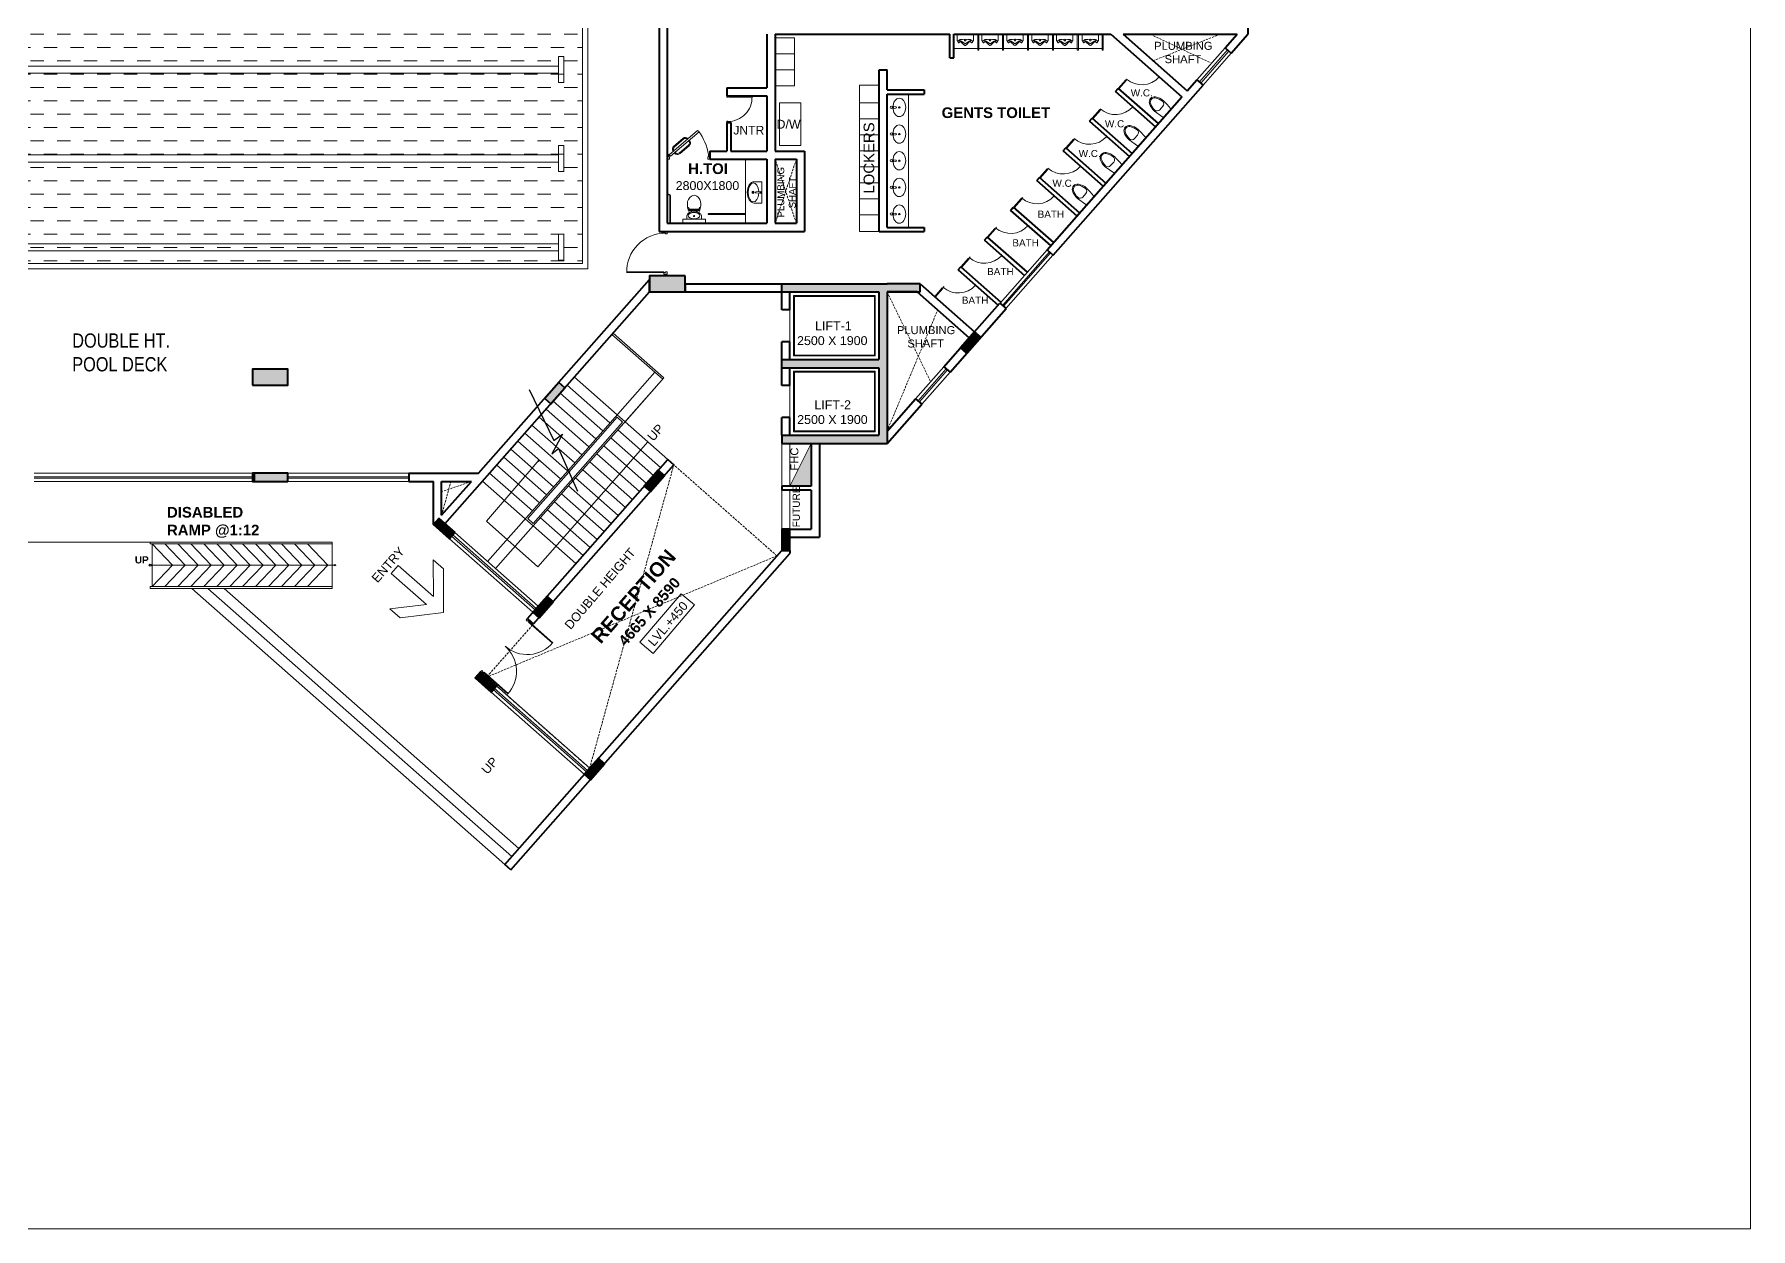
# Model space of a CAD drawing. Header units: inches. Extents: x 3031157 to 3117753, y 705284 to 945006.
# Drawn here: x 3069501 to 3117753, y 705284 to 738870 of the extents above; entities that cross this region are included whole.
import ezdxf

# ---------------------------------------------------------------- set-up
doc = ezdxf.new("R2010")
doc.units = ezdxf.units.IN
doc.header["$LTSCALE"] = 250
doc.header["$MEASUREMENT"] = 0
doc.linetypes.add('HIDDEN', pattern=[0.375, 0.25, -0.125])
doc.layers.get('0').update_dxf_attribs({"lineweight": 13})
for name, color, linetype, lineweight in [('col', 6, 'Continuous', 40), ('door', 3, 'Continuous', 15), ('ele', 2, 'Continuous', 20), ('fixtures', 171, 'Continuous', 15), ('hatch', 8, 'Continuous', 5), ('hidden', 116, 'HIDDEN', 13), ('Stairs', 2, 'Continuous', 18), ('text', 190, 'Continuous', 20), ('wall', 1, 'Continuous', 40), ('win', 4, 'Continuous', 18)]:
    doc.layers.add(name, color=color, linetype=linetype, lineweight=lineweight)
doc.styles.get("Standard").update_dxf_attribs({"font": 'swissc.ttf', "height": 100})
doc.dimstyles.get("Standard").update_dxf_attribs({"dimtxt": 100, "dimasz": 50, "dimexe": 50, "dimexo": 50, "dimgap": 1, "dimtad": 0, "dimdec": 0, "dimzin": 4, "dimdsep": 46, "dimtxsty": 'Standard', "dimblk1": 'ARCHTICK', "dimblk2": 'ARCHTICK', "dimsah": 1, "dimcen": 0, "dimdle": 50, "dimclrd": 45, "dimclre": 45, "dimclrt": 256, "dimadec": 0, "dimazin": 0, "dimtfac": 4, "dimtdec": 0, "dimtofl": 0, "dimtmove": 2, "dimatfit": 0, "dimldrblk": 'OPEN30', "dimfxl": 1.5, "dimtolj": 1, "dimtzin": 0, "dimlwd": 18, "dimlwe": 18, "dimarcsym": 0})

# ---------------------------------------------------------------- blocks, each defined once
blk = doc.blocks.new('Handicapped Door-flat-1')
at = {"layer": 'door', "color": 1, "ltscale": 0.1}
for p, q in [((-728, 285), (-728, 229)), ((-671, 229), (-728, 229)), ((-671, 229), (-671, 247)), ((-613, 247), (-671, 247)), ((-613, 285), (-613, 247)), ((-728, -765), (-728, -708)), ((-671, -708), (-728, -708)), ((-671, -708), (-671, -726)), ((-613, -726), (-671, -726)), ((-613, -765), (-613, -726))]:
    blk.add_line(p, q, dxfattribs=at)
at = {"layer": 'door', "color": 1, "linetype": 'Continuous', "ltscale": 0.1}
for p, q in [((-728, 285), (-613, 285)), ((-728, -765), (-613, -765))]:
    blk.add_line(p, q, dxfattribs=at)
at = {"layer": 'door', "ltscale": 0.1}
for p, q in [((-655, -683), (-56, 17)), ((-56, 17), (-17, -18)), ((-616, -718), (-17, -18)), ((-586, -451), (-395, -228)), ((-567, -467), (-377, -244)), ((-422, -591), (-232, -368)), ((-404, -607), (-213, -384)), ((-258, -218), (-258, -218)), ((-616, -718), (-655, -683))]:
    blk.add_line(p, q, dxfattribs=at)
at = {"layer": 'door'}
for centre, major_axis, start_param, end_param in [((-800, -984), (0, 1246), 5.624712, 6.133266), ((-321, -292), (0, 97.7), 5.575271, 7.146068), ((-321, -292), (0, 73.3), 5.575271, 7.146068), ((-288, -320), (0, 73.3), 4.004475, 5.452185), ((-288, -320), (0, 97.7), 4.004475, 5.483059), ((-511, -515), (0, 97.7), 0.862882, 2.433679), ((-511, -515), (0, 73.3), 0.862882, 2.433679), ((-478, -543), (0, 97.7), 2.525891, 4.004475), ((-478, -543), (0, 73.3), 2.556765, 4.004475)]:
    blk.add_ellipse(centre, major_axis=major_axis, ratio=0.999121, start_param=start_param, end_param=end_param, dxfattribs=at)
blk = doc.blocks.new('toilet')
at = {"layer": 'fixtures'}
for p, q in [((0, 202), (0, -202)), ((105, 208), (5, 208)), ((250, 156), (181, 132)), ((220, 90), (245, 94)), ((220, 70), (220, 90)), ((245, 66), (220, 70)), ((245, 97), (245, 140)), ((245, -97), (245, 97)), ((245, 88), (251, 88)), ((251, 72), (245, 72)), ((251, 88), (251, 72)), ((255, -87), (255, 87)), ((338, 181), (265, 165)), ((265, -145), (265, 145)), ((310, 149), (342, 156)), ((5, -208), (105, -208)), ((181, -132), (250, -156)), ((245, -66), (220, -70)), ((220, -70), (220, -90)), ((220, -90), (245, -94)), ((251, -72), (245, -72)), ((245, -88), (251, -88)), ((245, -140), (245, -97)), ((251, -88), (251, -72)), ((265, -165), (338, -181)), ((342, -156), (310, -149))]:
    blk.add_line(p, q, dxfattribs=at)
for radius in [16, 13]:
    blk.add_circle((90, 0), radius, dxfattribs=at)
for centre, radius, start, end in [((5, 202), 5, 90, 180), ((41, 64), 157, 36.0015, 65.8444), ((-117, -12), 331, 18.2042, 30.5751), ((-350, -28), 560, 2.8785, 12.3105), ((-350, 28), 560, 347.6895, 357.1215), ((270, 140), 25, 142.573, 180.002), ((250, 97), 5, 180, 270), ((270, 140), 25, 102.497, 142.568), ((250, 87), 5, 0, 90.001), ((290, 145), 25, 115.488, 180), ((1868, 0), 1583, 175.408, 184.592), ((315, 125), 25, 102.5, 175.408), ((430, -287), 477, 90.0002, 101.1575), ((430, -81), 271, 35.1556, 90.0607), ((541, 0), 134, 325.855, 34.145), ((5, -202), 5, 180, 270), ((41, -64), 157, 294.1556, 323.9985), ((-117, 12), 331, 329.4249, 341.7958), ((250, -97), 5, 90, 180), ((270, -140), 25, 179.998, 217.427), ((250, -87), 5, 269.999, 0), ((270, -140), 25, 217.432, 257.503), ((290, -145), 25, 179.999, 244.512), ((315, -125), 25, 184.592, 257.5), ((430, 287), 477, 258.8425, 269.9998), ((430, 81), 271, 269.9393, 324.8444)]:
    blk.add_arc(centre, radius, start, end, dxfattribs=at)
blk.add_ellipse((102, 0), major_axis=(0, -166), ratio=0.524375, dxfattribs=at)
blk = doc.blocks.new('HD-WB')
for p, q in [((0, 210), (0, 0)), ((0, 0), (278, 0)), ((276, 28), (283, 154)), ((278, 0), (600, 0)), ((324, 28), (317, 154)), ((600, 208), (600, 0))]:
    blk.add_line(p, q)
for centre, radius in [((300, 243), 30), ((300, 28), 24.3), ((300, 243), 20), ((300, 28), 16.2)]:
    blk.add_circle(centre, radius)
blk.add_arc((300, 154), 17.1, 359.9943, 179.9943)
for centre, major_axis, ratio, start_param, end_param in [((300, 208), (-300, 0), 0.667533, 3.141593, 6.283185), ((300, 232), (268, 0), 0.552016, -1.490812, 4.632335)]:
    blk.add_ellipse(centre, major_axis=major_axis, ratio=ratio, start_param=start_param, end_param=end_param)
blk = doc.blocks.new('esr')
at = {"layer": 'door', "color": 5, "lineweight": 18, "ltscale": 0.1}
for p, q in [((3230921, 1727251), (3230914, 1727206)), ((3230914, 1727206), (3230959, 1727200)), ((3230921, 1727251), (3231016, 1727237)), ((3230959, 1727200), (3230956, 1727181)), ((3231007, 1727173), (3230956, 1727181)), ((3231016, 1727237), (3231007, 1727173)), ((3230749, 1726108), (3229720, 1726260)), ((3230753, 1726129), (3229722, 1726280)), ((3230746, 1726063), (3230753, 1726108)), ((3230746, 1726063), (3230842, 1726049)), ((3230756, 1726127), (3230753, 1726108)), ((3230753, 1726108), (3230797, 1726101)), ((3230797, 1726101), (3230800, 1726120)), ((3230851, 1726113), (3230800, 1726120)), ((3230842, 1726049), (3230851, 1726113))]:
    blk.add_line(p, q, dxfattribs=at)
at = {"layer": 'door', "lineweight": 18, "ltscale": 0.1}
blk.add_arc((3230800, 1726122, 0), 1089, 81.6364, 172.9588, dxfattribs=at)
blk = doc.blocks.new('A$C618E22CC')
at = {"ltscale": 0.005}
for p, q in [((25, 239, -60), (129, 227, -60)), ((129, 199, -60), (25, 187, -60))]:
    blk.add_line(p, q, dxfattribs=at)
for centre, radius in [((61, 213, -60), 16.2), ((210, 213, -60), 17)]:
    blk.add_circle(centre, radius, dxfattribs=at)
at = {"ltscale": 0.005, "extrusion": (0, 0, -1)}
blk.add_arc((-26, 213, 60), 25.7, 271.3849, 88.6151, dxfattribs=at)
at = {"ltscale": 0.005}
blk.add_arc((129, 213, -60), 13.6, 270.0001, 89.9999, dxfattribs=at)
at = {"ltscale": 0.005, "extrusion": (0, 0, -1)}
blk.add_ellipse((210, 213, -60), major_axis=(0, 213), ratio=0.698357, dxfattribs=at)
blk = doc.blocks.new('urinal')
at = {"linetype": 'ByBlock'}
for p, q in [((-229, 178), (-193, 240)), ((-229, 178), (-210, 192)), ((-229, 0), (-229, 178)), ((229, 0), (-229, 0)), ((-206, 194), (-193, 238)), ((-162, 157), (-202, 192)), ((-149, 214), (-183, 241)), ((-148, 188), (-154, 165)), ((-34, 300), (-115, 216)), ((-112, 193), (-15, 262)), ((6, 311), (-6, 311)), ((112, 193), (15, 262)), ((116, 215), (34, 300)), ((148, 188), (154, 165)), ((149, 214), (183, 241)), ((162, 157), (202, 192)), ((229, 178), (193, 240)), ((206, 194), (193, 238)), ((229, 178), (210, 192)), ((229, 0), (229, 178))]:
    blk.add_line(p, q, dxfattribs=at)
blk.add_lwpolyline([(-229, 0), (229, 0), (229, 178), (193, 240, 0.462596), (183, 241), (149, 214, -0.372868), (116, 215), (34, 300, 0.202807), (6, 311), (-6, 311, 0.202927), (-34, 300), (-115, 216, -0.38943), (-149, 214), (-183, 241, 0.538117), (-193, 238), (-229, 178)], format="xyb", close=True)
for centre, radius, start, end in [((-206, 187, 680), 6.35, 49.3986, 128.422), ((-187, 237, 680), 6.35, 50.6743, 163.8161), ((-137, 186, 680), 38.1, 229.3974, 262.8826), ((-142, 161, 680), 12.7, 163.818, 262.782), ((-133, 233, 680), 25.4, 230.6746, 315.7843), ((-135, 184, 680), 12.7, 89.9999, 163.8173), ((-138, 229, 680), 44.4, 256.5857, 305.453), ((0, 1283, 680), 1143, 262.7821, 277.2179), ((-6, 273, 680), 38.1, 90.0004, 135.8591), ((0, 162, 680), 23.8, 291.257, 248.743), ((0, 241, 680), 25.4, 54.5473, 125.4527), ((6, 273, 680), 38.1, 44.1415, 89.9996), ((138, 229, 680), 44.4, 234.547, 283.4144), ((133, 233, 680), 25.4, 227.5305, 309.3256), ((135, 184, 680), 12.7, 16.1816, 89.9993), ((137, 186, 680), 38.1, 277.1175, 310.6026), ((142, 161, 680), 12.7, 277.2175, 16.1809), ((187, 237, 680), 6.35, 16.1838, 129.3258), ((206, 187, 680), 6.35, 51.5788, 130.6007)]:
    blk.add_arc(centre, radius, start, end, dxfattribs=at)
blk = doc.blocks.new('WC-WH')
for points in [[(315, 195), (22, 165, 0.384412), (0, 140), (0, -140, 0.383904), (22, -165, 0.001434), (314, -195, 0.140641), (560, -125, 0.259738), (630, 0, 0.259738), (560, 125, 0.139471)], [(225, 65), (225, -65, 0.422961), (328, -165, 0.13189), (544, -100, 0.259738), (600, 0, 0.259738), (544, 100, 0.13189), (328, 165, 0.422961)]]:
    blk.add_lwpolyline(points, format="xyb", close=True)
blk.add_arc((316, -170), 25, 264.2811, 270.16)
blk = doc.blocks.new('A$C68EC05DD')
at = {"layer": 'fixtures'}
for p, q in [((430, 650), (0, 163)), ((917, 220), (901, 201)), ((936, 203), (920, 184))]:
    blk.add_line(p, q, dxfattribs=at)
blk.add_arc((430, 650), 650, 228.5492, 318.5492, dxfattribs=at)
blk = doc.blocks.new('A$C483A0430')
at = {"layer": 'door', "color": 5, "lineweight": 18, "ltscale": 0.1, "extrusion": (-4.68159e-09, 1.97941e-08, 1)}
for p, q in [((50, 277, -10), (281, 912, -10)), ((62, 272, -10), (294, 907, -10)), ((21, 285, -10), (0, 226, -10)), ((0, 226, -10), (39, 212, -10)), ((21, 285, -10), (49, 275, -10)), ((49, 275, -10), (39, 247, -10)), ((39, 247, -10), (51, 243, -10)), ((39, 212, -10), (51, 243, -10)), ((61, 270, -10), (49, 275, -10))]:
    blk.add_line(p, q, dxfattribs=at)
at = {"layer": 'door', "lineweight": 18, "ltscale": 0.1, "extrusion": (-4.68159e-09, 1.97941e-08, 1)}
blk.add_arc((51, 243, -10), 707, 339.952, 71.2744, dxfattribs=at)
blk = doc.blocks.new('_ArchTick')
at = {"color": 0, "linetype": 'ByBlock', "const_width": 0.15}
blk.add_lwpolyline([(-0.5, -0.5), (0.5, 0.5)], dxfattribs=at)
blk = doc.blocks.new('_Open30')
at = {"color": 0, "linetype": 'ByBlock', "lineweight": -2}
for p, q in [((-1, 0.27), (0, 0)), ((0, 0), (-1, -0.27)), ((0, 0), (-1, 0))]:
    blk.add_line(p, q, dxfattribs=at)

msp = doc.modelspace()

# ---------------------------------------------------------------- hatches: boundary and pattern name
at = {"layer": 'hatch'}
h = msp.add_hatch(dxfattribs=at)
h.set_pattern_fill('DASH', color=256, scale=3000, style=0)
h.set_pattern_definition([(4e-14, (-4236357.17, 1914127.33), (375, 375), [375, -375])])
h.paths.add_polyline_path([(3084916, 732375), (3084916, 748275), (3060216, 748275), (3060216, 732375)])
for points in [[(3087796, 731625), (3087796, 732075), (3086796, 732075), (3086796, 731625)], [(3093474, 731855), (3090514, 731855), (3090514, 731625), (3093244, 731625), (3093244, 729725), (3090514, 729725), (3090514, 729495), (3093244, 729495), (3093244, 727595), (3090514, 727595), (3090514, 727365), (3093474, 727365)], [(3093474, 731855), (3093474, 731625), (3094406, 731625), (3094406, 731855)], [(3095540, 730055), (3095712, 729903), (3096109, 730353), (3095937, 730505)], [(3075631, 729455), (3075631, 729005), (3076631, 729005), (3076631, 729455)], [(3083849, 728632), (3084021, 728479), (3084418, 728929), (3084246, 729082)], [(3076631, 726295), (3076631, 726525), (3075631, 726525), (3075631, 726295)], [(3086646, 726164), (3086819, 726012), (3087216, 726462), (3087043, 726614)], [(3081322, 724860), (3081170, 724687), (3080720, 725084), (3080872, 725257)], [(3090514, 724357), (3090744, 724357), (3090744, 724957), (3090514, 724957)], [(3083518, 722617), (3083690, 722465), (3084087, 722915), (3083915, 723067)], [(3082042, 720944), (3081890, 720772), (3082340, 720375), (3082492, 720547)], [(3084962, 718062), (3085135, 717910), (3085532, 718360), (3085359, 718512)]]:
    msp.add_hatch(color=256, dxfattribs=at).paths.add_polyline_path(points)
h = msp.add_hatch(dxfattribs=at)
h.set_pattern_fill('ANSI31', color=256)
h.set_pattern_definition([(45, (-4476695.53173, 1929733.86392), (-0.0883883476483, 0.0883883476483), [])])
h.paths.add_polyline_path([(3090744, 726165), (3091342, 726165), (3091344, 727365)])

# ---------------------------------------------------------------- linework, layer by layer
msp.add_lwpolyline([(3031157, 945006), (3117753, 945006), (3117753, 705284), (3031157, 705284)], close=True)
at = {"layer": 'col'}
for p, q in [((3090514, 731855), (3093474, 731855)), ((3090514, 731625), (3090514, 731855)), ((3090514, 731625), (3093244, 731625)), ((3093244, 731625), (3093244, 729725)), ((3094406, 731855, 9440), (3093474, 731855, 9440)), ((3093474, 731625), (3093474, 727365)), ((3093474, 731625, 9440), (3094406, 731625, 9440)), ((3094406, 731625, 9440), (3094406, 731855, 9440)), ((3090514, 729725), (3093244, 729725)), ((3090514, 729495), (3090514, 729725)), ((3090514, 729495), (3093244, 729495)), ((3093244, 729495), (3093244, 727595)), ((3090514, 727595), (3093244, 727595)), ((3090514, 727595), (3090514, 727365)), ((3090514, 727365), (3093474, 727365)), ((3093056, 727365), (3093474, 727365))]:
    msp.add_line(p, q, dxfattribs=at)
for points, elevation in [([(3087796, 732075), (3086796, 732075), (3086796, 731625), (3087796, 731625)], 18880), ([(3095540, 730055), (3095712, 729903), (3096109, 730353), (3095937, 730505)], 18880), ([(3075631, 729005), (3076631, 729005), (3076631, 729455), (3075631, 729455)], 18880), ([(3083849, 728632), (3084021, 728479), (3084418, 728929), (3084246, 729082)], -231074), ([(3076631, 726295), (3076631, 726525), (3075631, 726525), (3075631, 726295)], 18880), ([(3086646, 726164), (3086819, 726012), (3087216, 726462), (3087043, 726614)], -231074), ([(3081322, 724860), (3081170, 724687), (3080720, 725084), (3080872, 725257)], 28320), ([(3090514, 724357), (3090744, 724357), (3090744, 724957), (3090514, 724957)], 9440), ([(3083518, 722617), (3083690, 722465), (3084087, 722915), (3083915, 723067)], 9440), ([(3082042, 720944), (3081890, 720772), (3082340, 720375), (3082492, 720547)], 9440), ([(3084962, 718062), (3085135, 717910), (3085532, 718360), (3085359, 718512)], 18880)]:
    msp.add_lwpolyline(points, close=True, dxfattribs=dict(at, elevation=elevation))
at = {"layer": 'Defpoints'}
msp.add_lwpolyline([(3083409, 728880), (3084102, 727445), (3084346, 727628), (3084050, 727072), (3084233, 727224), (3084768, 726020)], dxfattribs=at)
msp.add_circle((3072755, 723939), 27.4, dxfattribs=at)
at = {"layer": 'ele'}
for p, q in [((3090876, 738769), (3090326, 738769)), ((3090876, 738769), (3090876, 737419)), ((3090876, 738319), (3090326, 738319)), ((3102186, 737591), (3102980, 738491)), ((3102254, 737531), (3103047, 738431)), ((3103085, 738398), (3102291, 737498)), ((3103152, 738339), (3102359, 737439)), ((3090876, 737869), (3090326, 737869)), ((3090876, 737869), (3090326, 737869)), ((3090876, 737419), (3090326, 737419)), ((3090876, 737419), (3090326, 737419)), ((3092698, 733325), (3092698, 737445)), ((3093248, 737445), (3092698, 737445)), ((3093248, 736945), (3092698, 736945)), ((3093248, 736495), (3092698, 736495)), ((3093248, 736045), (3092698, 736045)), ((3093248, 735595), (3092698, 735595)), ((3093248, 735145), (3092698, 735145)), ((3093248, 734695), (3092698, 734695)), ((3093248, 734245), (3092698, 734245)), ((3093248, 733795), (3092698, 733795)), ((3093248, 733325), (3092698, 733325)), ((3090744, 731125), (3090744, 730225)), ((3094277, 728624), (3095071, 729524)), ((3094345, 728564), (3095139, 729464)), ((3095176, 729431), (3094382, 728531)), ((3095244, 729372), (3094450, 728472)), ((3090744, 728995), (3090744, 728095)), ((3090514, 727365), (3090514, 726165)), ((3090744, 727365), (3090744, 726165)), ((3090744, 726165), (3091344, 727365)), ((3090514, 726050), (3090514, 724357)), ((3090744, 726050), (3090744, 724357))]:
    msp.add_line(p, q, dxfattribs=at)
at = {"layer": 'ele', "extrusion": (1.68695e-08, -1.1209e-08, 1), "elevation": 9440}
for points in [[(3085066, 732277), (3085066, 748477), (3060066, 748477), (3060066, 732277)], [(3084916, 732427), (3084916, 748327), (3060216, 748327), (3060216, 732427)], [(3060897, 737777), (3084235, 737777), (3084235, 737977), (3060897, 737977)], [(3060897, 735277), (3084235, 735277), (3084235, 735477), (3060897, 735477)], [(3060897, 732777), (3084235, 732777), (3084235, 732977), (3060897, 732977)]]:
    msp.add_lwpolyline(points, close=True, dxfattribs=at)
at = {"layer": 'ele', "elevation": 9440}
for points in [[(3084235, 737515), (3084235, 738246), (3084385, 738246), (3084385, 737515), (3084235, 737515)], [(3084235, 735015), (3084235, 735746), (3084385, 735746), (3084385, 735015), (3084235, 735015)], [(3084235, 732515), (3084235, 733246), (3084385, 733246), (3084385, 732515), (3084235, 732515)]]:
    msp.add_lwpolyline(points, dxfattribs=at)
at = {"layer": 'ele'}
for points in [[(3090844, 729825), (3093144, 729825), (3093144, 731525), (3090844, 731525)], [(3090869, 729850), (3093119, 729850), (3093119, 731500), (3090869, 731500)], [(3090844, 727695), (3093144, 727695), (3093144, 729395), (3090844, 729395)], [(3090869, 727720), (3093119, 727720), (3093119, 729370), (3090869, 729370)]]:
    msp.add_lwpolyline(points, close=True, dxfattribs=at)
at = {"layer": 'ele', "extrusion": (0.000179592, -0.000158395, 1), "elevation": -1095}
msp.add_lwpolyline([(3079784, 722462), (3079496, 722716), (3080524, 722837), (3079532, 723712), (3079729, 723935), (3080721, 723060), (3080712, 724095), (3081000, 723841), (3081009, 722607)], close=True, dxfattribs=at)
at = {"layer": 'fixtures'}
for p, q in [((3095352, 738470), (3099522, 738470)), ((3099975, 737350), (3100190, 737594)), ((3099994, 737334), (3100209, 737577)), ((3094078, 733440), (3094078, 737190)), ((3099238, 736514), (3099453, 736758)), ((3099257, 736497), (3099471, 736741)), ((3098500, 735678), (3098715, 735922)), ((3098519, 735661), (3098734, 735905)), ((3089496, 735355), (3089496, 733555)), ((3097763, 734842), (3097978, 735085)), ((3097781, 734825), (3097996, 735069)), ((3087311, 734375), (3087339, 734375)), ((3087311, 734355), (3087339, 734355)), ((3087369, 733572), (3087369, 734325)), ((3087389, 733572), (3087389, 734325)), ((3097025, 734005), (3097240, 734249)), ((3097044, 733989), (3097259, 734233)), ((3097269, 734284), (3097288, 734267)), ((3096531, 733447), (3096550, 733431)), ((3096288, 733169), (3096503, 733413)), ((3096306, 733153), (3096521, 733396)), ((3095550, 732333), (3095765, 732577)), ((3095569, 732316), (3095784, 732560)), ((3095794, 732611), (3095813, 732595)), ((3094813, 731497), (3095028, 731740)), ((3094831, 731480), (3095046, 731724)), ((3095056, 731775), (3095075, 731758))]:
    msp.add_line(p, q, dxfattribs=at)
at = {"layer": 'fixtures', "extrusion": (1.12692e-05, 0.002943, 0.999996)}
msp.add_line((3087311, 734376), (3087311, 734351), dxfattribs=at)
at = {"layer": 'fixtures', "extrusion": (-0.002943, 1.12692e-05, 0.999996)}
msp.add_line((3087366, 733572), (3087391, 733572), dxfattribs=at)
at = {"layer": 'fixtures', "extrusion": (0.001166, -0.00167, 0.999998)}
msp.add_line((3087731, 733671), (3088368, 733670), dxfattribs=at)
at = {"layer": 'fixtures', "extrusion": (0.001304, -0.001281, 0.999998)}
for p, q in [((3087731, 733671), (3087731, 733556)), ((3088368, 733670), (3088367, 733555))]:
    msp.add_line(p, q, dxfattribs=at)
at = {"layer": 'fixtures', "extrusion": (0.001603, 0.001609, 0.999997)}
for p, q in [((3089496, 733827), (3088454, 733827)), ((3089496, 733802), (3088454, 733802))]:
    msp.add_line(p, q, dxfattribs=at)
at = {"layer": 'fixtures'}
for points in [[(3096052, 738435), (3096052, 738870), (3096022, 738870), (3096022, 738435, 0.871262)], [(3096752, 738435), (3096752, 738870), (3096722, 738870), (3096722, 738435, 0.871262)], [(3097452, 738435), (3097452, 738870), (3097422, 738870), (3097422, 738435, 0.871262)], [(3098152, 738435), (3098152, 738870), (3098122, 738870), (3098122, 738435, 0.871262)], [(3098852, 738435), (3098852, 738870), (3098822, 738870), (3098822, 738435, 0.871262)]]:
    msp.add_lwpolyline(points, format="xyb", close=True, dxfattribs=at)
msp.add_lwpolyline([(3099522, 738870), (3099522, 738435, 0.871262), (3099552, 738435), (3099552, 738870)], format="xyb", dxfattribs=at)
at = {"layer": 'fixtures', "extrusion": (1.12692e-05, 0.002943, 0.999996), "elevation": 5353}
for points in [[(3087304, 734332), (3087304, 734274), (3087296, 734274), (3087296, 734332)], [(3087296, 734332), (3087304, 734332)]]:
    msp.add_lwpolyline(points, dxfattribs=at)
at = {"layer": 'fixtures', "extrusion": (-0.002943, 1.12692e-05, 0.999996), "elevation": 13195}
for points in [[(3087392, 733565), (3087450, 733565), (3087450, 733557), (3087392, 733557)], [(3087392, 733557), (3087392, 733565)]]:
    msp.add_lwpolyline(points, dxfattribs=at)
at = {"layer": 'fixtures', "extrusion": (1.12692e-05, 0.002943, 0.999996)}
for centre, start, end in [((3087311, 734379, 2196), 179.9872, 273.2041), ((3087311, 734341, 2196), 86.7703, 179.9872)]:
    msp.add_arc(centre, 6.68, start, end, dxfattribs=at)
at = {"layer": 'fixtures'}
for centre, radius, start, end in [((3087339, 734325), 50, 359.9999, 89.9999), ((3087339, 734325), 30, 359.9999, 89.9999), ((3088453, 733814), 12.5, 85.3172, 274.2707)]:
    msp.add_arc(centre, radius, start, end, dxfattribs=at)
at = {"layer": 'fixtures', "extrusion": (-0.002943, 1.12692e-05, 0.999996)}
for centre, start, end in [((3087346, 733572, -9077), 269.9872, 3.2041), ((3087384, 733572, -9077), 176.7703, 269.9872)]:
    msp.add_arc(centre, 6.68, start, end, dxfattribs=at)
at = {"layer": 'hidden'}
for p, q in [((3100876, 738870), (3102598, 738058)), ((3100954, 738127), (3102831, 738870)), ((3090926, 733555), (3090326, 735355)), ((3090926, 735355), (3090326, 733555)), ((3093474, 731625), (3094698, 729100)), ((3093474, 727713), (3094896, 731116)), ((3085110, 718230), (3087480, 726762)), ((3080950, 725345), (3081212, 726295)), ((3081788, 726295), (3080950, 726009)), ((3090380, 724205), (3082215, 720792))]:
    msp.add_line(p, q, dxfattribs=at)
msp.add_lwpolyline([(3082492, 720547), (3085114, 718235), (3090380, 724205), (3087480, 726762), (3082215, 720792)], dxfattribs=at)
at = {"layer": 'Stairs'}
for p, q in [((3087166, 729173), (3085741, 730429)), ((3087199, 729210), (3085774, 730467)), ((3082470, 723848), (3087199, 729210)), ((3084506, 726609), (3086941, 729371)), ((3085883, 728171), (3084683, 729229)), ((3085486, 727721), (3084286, 728779)), ((3085684, 727946), (3084484, 729004)), ((3086108, 727973), (3087001, 728985)), ((3085089, 727271), (3083889, 728329)), ((3085288, 727496), (3084088, 728554)), ((3086108, 727973), (3085883, 728171)), ((3084494, 726596), (3083294, 727654)), ((3084692, 726821), (3083492, 727879)), ((3083524, 725118), (3086037, 727968)), ((3084891, 727046), (3083691, 728104)), ((3084528, 726559), (3085887, 728100)), ((3086037, 727968), (3085887, 728100)), ((3085909, 727748), (3087109, 726689)), ((3086108, 727973), (3087308, 726914)), ((3084097, 726146), (3082897, 727204)), ((3084295, 726371), (3083095, 727429)), ((3085513, 727298), (3086713, 726239)), ((3085711, 727523), (3086911, 726464)), ((3083700, 725696), (3082500, 726754)), ((3083899, 725921), (3082699, 726979)), ((3085116, 726848), (3086316, 725789)), ((3085314, 727073), (3086514, 726014)), ((3083303, 725246), (3082103, 726304)), ((3082245, 724046), (3084506, 726609)), ((3083502, 725471), (3082302, 726529)), ((3083374, 725251), (3084528, 726559)), ((3084719, 726398), (3085919, 725339)), ((3084917, 726623), (3086117, 725564)), ((3084124, 725723), (3085323, 724664)), ((3084322, 725948), (3085522, 724889)), ((3084520, 726173), (3085720, 725114)), ((3083528, 725048), (3083303, 725246)), ((3083524, 725118), (3083374, 725251)), ((3083727, 725273), (3084927, 724214)), ((3083925, 725498), (3085125, 724439)), ((3083528, 725048), (3084728, 723989)), ((3061151, 724589), (3072760, 724589)), ((3077877, 724589), (3072760, 724589)), ((3072760, 724589), (3072760, 724539)), ((3077877, 724539), (3072760, 724539)), ((3072810, 723339), (3072810, 724539)), ((3077877, 724589), (3077877, 723289)), ((3077877, 723339), (3072760, 723339)), ((3072760, 723289), (3072760, 723339)), ((3077877, 723289), (3072760, 723289)), ((3073929, 723289), (3082728, 715529)), ((3074383, 723289), (3082926, 715754)), ((3074836, 723289), (3083125, 715979))]:
    msp.add_line(p, q, dxfattribs=at)
for points in [[(3072810, 723339), (3073382, 723939), (3072810, 724539)], [(3073174, 723339), (3073746, 723939), (3073174, 724539)], [(3073538, 723339), (3074110, 723939), (3073538, 724539)], [(3073902, 723339), (3074474, 723939), (3073902, 724539)], [(3074266, 723339), (3074838, 723939), (3074266, 724539)], [(3074630, 723339), (3075202, 723939), (3074630, 724539)], [(3074994, 723339), (3075566, 723939), (3074994, 724539)], [(3075358, 723339), (3075930, 723939), (3075358, 724539)], [(3075722, 723339), (3076294, 723939), (3075722, 724539)], [(3076086, 723339), (3076658, 723939), (3076086, 724539)], [(3076450, 723339), (3077022, 723939), (3076450, 724539)], [(3076814, 723339), (3077386, 723939), (3076814, 724539)], [(3077178, 723339), (3077750, 723939), (3077178, 724539)]]:
    msp.add_lwpolyline(points, dxfattribs=at)
at = {"layer": 'text'}
msp.add_line((3083658, 723899), (3086751, 727406), dxfattribs=at)
for points in [[(3090452, 735748), (3091052, 735748), (3091052, 736948), (3090452, 736948)], [(3086528, 721777), (3087684, 723140), (3088057, 722824), (3086901, 721461)]]:
    msp.add_lwpolyline(points, close=True, dxfattribs=at)
at = {"layer": 'wall'}
for p, q in [((3103626, 747605), (3103621, 738870)), ((3087066, 740310), (3087066, 733325)), ((3087296, 740310), (3087296, 733555)), ((3090096, 738870), (3090096, 737370)), ((3090326, 738870), (3095237, 738870)), ((3090326, 738870), (3090326, 735585)), ((3095237, 738205), (3095237, 738870)), ((3095352, 738205), (3095352, 738870)), ((3095352, 738870), (3099764, 738870)), ((3099764, 738870), (3101761, 737109)), ((3100111, 738870), (3103314, 738870)), ((3100111, 738870), (3101913, 737281)), ((3102980, 738491), (3103314, 738870)), ((3103152, 738339), (3103621, 738870)), ((3102980, 738491), (3103152, 738339)), ((3093248, 733325), (3093248, 737870)), ((3093248, 737870), (3093478, 737870)), ((3093478, 737305), (3093478, 737870)), ((3095237, 738205), (3095352, 738205)), ((3088966, 737370), (3090096, 737370)), ((3088966, 737370), (3088966, 737140)), ((3093478, 737305), (3094513, 737305)), ((3094513, 737305), (3094513, 737190)), ((3098143, 732659), (3102359, 737439)), ((3099898, 737265), (3099974, 737351)), ((3099899, 737264), (3099975, 737350)), ((3099975, 737350), (3101100, 736358)), ((3101913, 737281), (3102186, 737591)), ((3102186, 737591), (3102359, 737439)), ((3088966, 737140), (3090096, 737140)), ((3090096, 737140), (3090096, 735585)), ((3093478, 737190), (3094513, 737190)), ((3093478, 733440), (3093478, 737190)), ((3097971, 732811), (3101761, 737109)), ((3099899, 737264), (3101024, 736272)), ((3088966, 736390), (3089081, 736390)), ((3088966, 736390), (3088966, 735585)), ((3089081, 736390), (3089081, 735585)), ((3099161, 736429), (3099237, 736515)), ((3099161, 736429), (3100286, 735436)), ((3099237, 736515), (3100362, 735523)), ((3088496, 735585), (3088966, 735585)), ((3088496, 735585), (3088496, 735355)), ((3089081, 735585), (3090096, 735585)), ((3090326, 735585), (3091156, 735585)), ((3091156, 735585), (3091156, 733325)), ((3098423, 735592), (3098499, 735679)), ((3098423, 735592), (3099548, 734600)), ((3098499, 735679), (3099624, 734686)), ((3088496, 735355), (3090096, 735355)), ((3090096, 735355), (3090096, 733555)), ((3090326, 735355), (3090326, 733555)), ((3090326, 735355), (3090926, 735355)), ((3090926, 735355), (3090926, 733555)), ((3097686, 734756), (3097762, 734842)), ((3097686, 734756), (3097762, 734842)), ((3097686, 734756), (3098811, 733764)), ((3097762, 734842), (3098887, 733850)), ((3096948, 733920), (3097024, 734006)), ((3096948, 733920), (3097024, 734006)), ((3096948, 733920), (3098073, 732928)), ((3097024, 734006), (3098149, 733014)), ((3087296, 733555), (3090096, 733555)), ((3090326, 733555), (3090926, 733555)), ((3093478, 733440), (3094513, 733440)), ((3094513, 733440), (3094513, 733325)), ((3087066, 733325), (3090326, 733325)), ((3090326, 733325), (3091156, 733325)), ((3093248, 733325), (3094513, 733325)), ((3096211, 733084), (3096287, 733170)), ((3096211, 733084), (3096287, 733170)), ((3096211, 733084), (3097336, 732091)), ((3096287, 733170), (3097412, 732178)), ((3097971, 732811), (3098143, 732659)), ((3095473, 732247), (3095549, 732334)), ((3095473, 732247), (3095549, 732334)), ((3095473, 732247), (3096598, 731255)), ((3095549, 732334), (3096674, 731341)), ((3081045, 725104), (3086796, 731625)), ((3086796, 731625), (3086796, 731973)), ((3087796, 731855), (3090514, 731855)), ((3087796, 731855), (3087796, 731625)), ((3087796, 731625), (3090514, 731625)), ((3090514, 731125), (3090514, 731625)), ((3090744, 731125), (3090744, 731625)), ((3094406, 731855), (3093474, 731855)), ((3094319, 731625), (3093474, 731625)), ((3094319, 731625), (3095785, 730333)), ((3094406, 731855), (3095937, 730505)), ((3090744, 731125), (3090514, 731125)), ((3095244, 729372), (3096820, 731159)), ((3095937, 730505), (3096648, 731311)), ((3096648, 731311), (3096820, 731159)), ((3090744, 730225), (3090514, 730225)), ((3090514, 729725), (3090514, 730225)), ((3090744, 729725), (3090744, 730225)), ((3095071, 729524), (3095785, 730333)), ((3090514, 728995), (3090514, 729495)), ((3090744, 728995), (3090744, 729495)), ((3095071, 729524), (3095244, 729372)), ((3090744, 728995), (3090514, 728995)), ((3093474, 727713), (3094277, 728624)), ((3094277, 728624), (3094450, 728472)), ((3093474, 727365), (3094450, 728472)), ((3090744, 728095), (3090514, 728095)), ((3090514, 727595), (3090514, 728095)), ((3090744, 727595), (3090744, 728095)), ((3091344, 727365), (3091344, 726165)), ((3091574, 727365), (3091574, 724727)), ((3083364, 722443), (3087308, 726914)), ((3083537, 722291), (3087480, 726762)), ((3087308, 726914), (3087480, 726762)), ((3075681, 726525), (3075681, 726295)), ((3080031, 726525), (3081991, 726525)), ((3080031, 726525), (3080031, 726295)), ((3080031, 726295), (3080720, 726295)), ((3080720, 725084), (3080720, 726295)), ((3080950, 726295), (3081788, 726295)), ((3080950, 725345), (3080950, 726295)), ((3091344, 726165), (3090514, 726165)), ((3090514, 726165), (3090514, 726050)), ((3091344, 726050), (3090514, 726050)), ((3091344, 726050), (3091344, 724957)), ((3081045, 725104), (3080720, 725084)), ((3090744, 724957), (3091344, 724957)), ((3082728, 715529), (3090514, 724357)), ((3082900, 715376), (3090744, 724270)), ((3090744, 724727), (3091574, 724727)), ((3090744, 724357), (3090744, 724270)), ((3083364, 722443), (3083537, 722291)), ((3082900, 715376), (3082728, 715529))]:
    msp.add_line(p, q, dxfattribs=at)
for points in [[(3081991, 726525), (3086796, 731973)], [(3080950, 725345), (3081788, 726295)]]:
    msp.add_lwpolyline(points, dxfattribs=at)
at = {"layer": 'win'}
for p, q in [((3096651, 731308), (3097974, 732808)), ((3096719, 731249), (3098042, 732749)), ((3096749, 731222), (3098072, 732722)), ((3096816, 731163), (3098139, 732663)), ((3075631, 726525), (3069501, 726525)), ((3075631, 726430), (3069501, 726430)), ((3069501, 726390), (3075631, 726390)), ((3069501, 726295), (3075631, 726295)), ((3076631, 726525), (3080031, 726525)), ((3076631, 726430), (3080031, 726430)), ((3080031, 726390), (3076631, 726390)), ((3080031, 726295), (3076631, 726295)), ((3081230, 724755), (3083577, 722684)), ((3081263, 724792), (3083610, 722722)), ((3081322, 724860), (3083670, 722789)), ((3081170, 724687), (3083518, 722617)), ((3082400, 720442), (3085022, 718130)), ((3082433, 720480), (3085055, 718167)), ((3082492, 720547), (3085114, 718235)), ((3082340, 720375), (3084962, 718062))]:
    msp.add_line(p, q, dxfattribs=at)

# ---------------------------------------------------------------- block references
at = {"xscale": -1, "rotation": 7.137913067056997}
for p in [(3101144, 737509), (3100407, 736673), (3099669, 735836), (3098932, 735000), (3098194, 734164), (3097457, 733328), (3096719, 732491), (3095982, 731655)]:
    msp.add_blockref('A$C68EC05DD', p, dxfattribs=at)
at = {"layer": 'door', "extrusion": (-1.14198e-08, -1.6736e-08, -1), "xscale": -0.6249997310283231, "yscale": 0.6249997310283244, "zscale": -0.6249997068000939, "rotation": 171.6365595297786}
msp.add_blockref('esr', (-4929856, 2098155, 0), dxfattribs=at)
at = {"layer": 'door', "extrusion": (1.14198e-08, 1.6736e-08, -1), "xscale": -1, "zscale": -0.9999999612348188, "rotation": 351.6365595297787}
msp.add_blockref('esr', (-141870, -1445500, 0), dxfattribs=at)
at = {"layer": 'door', "yscale": 1.331991069770791, "zscale": 1.331991069770791}
for p, xscale, rotation in [((3083084, 722552), 1.331991069770791, 248.6366681077403), ((3081899, 721208), -1.331991069770791, 208.5405471481681)]:
    msp.add_blockref('A$C483A0430', p, dxfattribs=dict(at, xscale=xscale, rotation=rotation))
at = {"layer": 'fixtures', "xscale": -1, "rotation": 180}
for p in [(3095671, 738870), (3096371, 738870), (3097071, 738870), (3097771, 738870), (3098471, 738870), (3099187, 738870)]:
    msp.add_blockref('urinal', p, dxfattribs=at)
at = {"layer": 'fixtures', "extrusion": (0.000487145, 0.000416143, -1), "xscale": 1.209999999998415, "yscale": 1.209999999998415, "zscale": -1.209999999998413, "rotation": 179.9999999823445}
for p in [(-3093563, 737072, 1814), (-3093563, 736322, 1813), (-3093563, 735572, 1813), (-3093563, 734822, 1813), (-3093563, 734072, 1812)]:
    msp.add_blockref('A$C618E22CC', p, dxfattribs=at)
at = {"layer": 'fixtures', "rotation": 138.5886633449997}
for p in [(3101354, 736648), (3100643, 735841), (3099972, 735081), (3099189, 734193)]:
    msp.add_blockref('WC-WH', p, dxfattribs=at)
at = {"layer": 'fixtures', "extrusion": (0.002959, -3.28979e-09, 0.999996), "rotation": 89.99993625588348}
msp.add_blockref('HD-WB', (3089937, 734125, 9142), dxfattribs=at)
at = {"layer": 'fixtures', "extrusion": (0.001752, -0.00135, 0.999998), "rotation": 89.89707480993047}
msp.add_blockref('toilet', (3088044, 733677, 4419), dxfattribs=at)
at = {"layer": 'text', "extrusion": (-1.9e-15, 6.5121e-12, -1), "xscale": 1.143207471503042, "yscale": 1.143207471503042, "zscale": -1.143207471503042, "rotation": 90.00006374273114}
msp.add_blockref('Handicapped Door-flat-1', (-3088170, 736188, 0), dxfattribs=at)

# ---------------------------------------------------------------- texts
at = {"layer": 'text', "attachment_point": 1}
for s, width, heights, insert, char_height in [('\\pi434.36;{\\fArial|b0|i0|c0|p34;PLUMBING \\P\\pi728.35;SHAFT}', 2466.58, [0], (3100549, 738659), 225), ('\\pi1356.2;{\\fArial|b0|i0|c0|p34;W.C.}', 3305.53, [0], (3098969, 737324), 200), ('\\pi968.25;{\\fArial|b1|i0|c0|p34;GENTS TOILET}', 4957.99, [811], (3094041, 736816), 300), ('\\pi1328.8;{\\fArial|b0|i0|c0|p34;D/W}', 3305.53, [0], (3089037, 736467), 250), ('\\pi1356.2;{\\fArial|b0|i0|c0|p34;W.C.}', 3305.53, [0], (3098243, 736454), 200), ('\\pi1225.8;{\\fArial|b0|i0|c0|p34;\\H1.5x;JNTR}', 3305.53, [0], (3087928, 736296), 162), ('\\pi1356.2;{\\fArial|b0|i0|c0|p34;W.C.}', 3305.53, [0], (3097505, 735618), 200), ('\\pi1123;{\\fArial|b1|i0|c0|p34;H.TOI\\P\\pi772.82;\\fArial|b0|i0|c0|p34;\\H0.83333x;2800X1800}', 3305.53, [0], (3086759, 735241), 300), ('\\pi1356.2;{\\fArial|b0|i0|c0|p34;W.C.}', 3305.53, [0], (3096768, 734782), 200), ('\\pi1301.7;{\\fArial|b0|i0|c0|p34;BATH}', 3305.53, [0], (3096407, 733911), 200), ('\\pi1301.7;{\\fArial|b0|i0|c0|p34;BATH}', 3305.53, [0], (3095696, 733105), 200), ('\\pi1301.7;{\\fArial|b0|i0|c0|p34;BATH}', 3305.53, [0], (3094985, 732298), 200), ('\\pi1301.7;{\\fArial|b0|i0|c0|p34;BATH}', 3305.53, [0], (3094274, 731492), 200), ('\\pi1183.4;{\\fArial|b0|i0|c0|p34;LIFT-1\\P\\pi675.79;2500 X 1900}', 3305.53, [0], (3090268, 730798), 250), ('\\pi434.36;{\\fArial|b0|i0|c0|p34;PLUMBING \\P\\pi728.35;SHAFT}', 2466.58, [0], (3093317, 730664), 225), ('\\pi1160.5;{\\fArial|b0|i0|c0|p34;LIFT-2\\P\\pi675.79;2500 X 1900}', 3305.53, [0], (3090272, 728579), 250), ('{\\fArial|b1|i0|c0|p34;DISABLED RAMP @1:12}', 3305.53, [0], (3073231, 725580), 300), ('\\pi1475.1;{\\fArial|b1|i0|c0|p34;UP}', 3305.53, [0], (3070853, 724191), 200)]:
    msp.add_mtext_dynamic_manual_height_columns(s, width=width, gutter_width=1, heights=heights, dxfattribs=dict(at, insert=insert, char_height=char_height))
for s, width, insert, char_height, rotation in [('\\pi677.56;{\\fArial|b0|i0|c0|p34;\\H1.5x;LOCKERS}', 3305.53, (3092815, 733714), 200, 90), ('\\pi392.99;{\\fArial|b0|i0|c0|p34;\\H1.5x;PLUMBING \\P\\pi646.99;SHAFT}', 2166.53, (3090389, 733327), 129.6, 90), ('\\pi1431.5;{\\fArial|b0|i0|c0|p34;UP}', 3305.53, (3085765, 726500), 250, 48.5887), ('\\pi1348.9;{\\fArial|b0|i0|c0|p34;FHC}', 3305.53, (3090756, 725254), 225, 90), ('\\pi1098.4;{\\fArial|b0|i0|c0|p34;FUTURE}', 3305.53, (3090820, 723909), 202.5, 90), ('\\pi1076.1;{\\fArial|b0|i0|c0|p34;ENTRY}', 3305.53, (3078248, 722786), 250, 48.5887), ('\\pi243.4;{\\fArial|b0|i0|c0|p34;DOUBLE HEIGHT}', 3305.53, (3084229, 722089), 250, 49.6977), ('\\pi65.587;{\\fArial|b1|i0|c0|p34;\\H1.6x;RECEPTION\\fArial|b0|i0|c0|p34;\\H0.625x;\\P\\pi478.45;\\fArial|b1|i0|c0|p34;\\H1.2x;4665 X 8590}', 3305.53, (3085079, 721921), 250, 48.8317), ('\\pi921.35;{\\fArial|b0|i0|c0|p34;LVL.+450}', 3305.53, (3086136, 721099), 250, 49.6977), ('\\pi1431.5;{\\fArial|b0|i0|c0|p34;UP}', 3305.53, (3081102, 717134), 250, 48.5887)]:
    msp.add_mtext_dynamic_manual_height_columns(s, width=width, gutter_width=1, heights=[0], dxfattribs=dict(at, insert=insert, char_height=char_height, rotation=rotation))
at = {"layer": 'text', "insert": (3070567, 730459), "char_height": 400, "width": 3292.73, "attachment_point": 1}
msp.add_mtext('DOUBLE HT. POOL DECK', dxfattribs=at)

# ---------------------------------------------------------------- leaders
at = {"layer": 'text'}
for points in [[(3083695, 726900, 9440), (3082214, 725176, 9440), (3083658, 723899, 9440)], [(3077973, 723939, 9440), (3072782, 723939, 9440)]]:
    msp.add_leader(points, dimstyle='Standard', dxfattribs=at)

doc.saveas('drawing.dxf')
